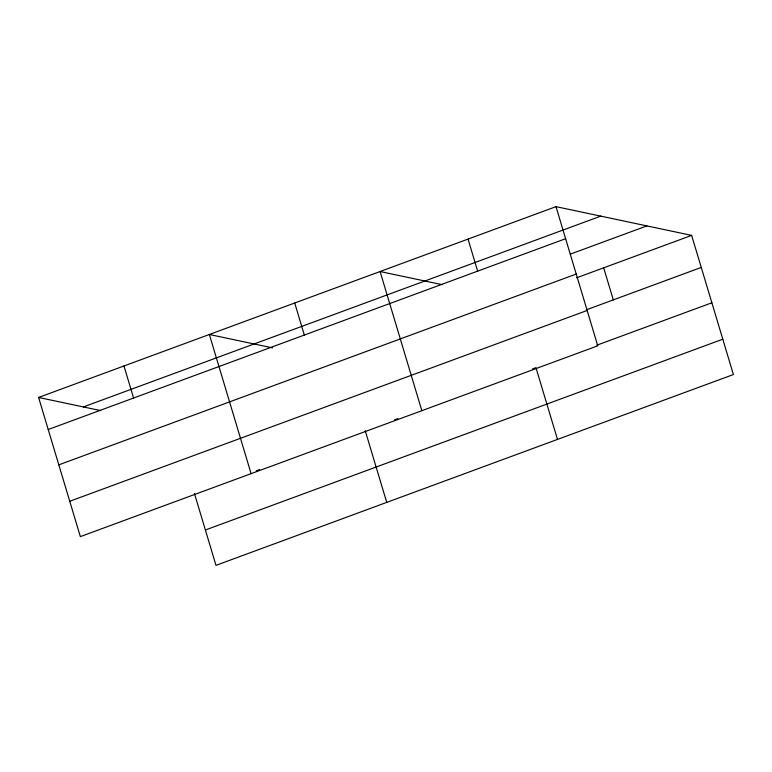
<?xml version="1.0" encoding="UTF-8"?>
<svg xmlns="http://www.w3.org/2000/svg" width="772" height="772" viewBox="0 0 772 772"><rect width="100%" height="100%" fill="white"/><g stroke="black" fill="none" stroke-linecap="round" stroke-linejoin="round"><path stroke-width="1.16" d="M556.004 206.645L597.76 345.808L80.356 536.617L38.6 397.455L556.004 206.645L691.644 235.383L733.4 374.545L215.996 565.355L194.467 493.588M83.366 406.931L600.77 216.131M48.221 429.512L565.625 238.702M570.209 254.181L646.888 225.897M58.826 464.85L576.23 274.05M576.626 277.804L691.644 235.383M586.247 309.862L701.265 267.44M69.75 501.269L587.154 310.469M256.246 470.804L259.614 469.559M394.415 419.852L397.783 418.607M532.583 368.9L535.951 367.655L557.481 439.422M596.843 345.2L711.871 302.788M205.391 530.007L722.795 339.197M442.144 284.665L380.085 271.522L421.84 410.685M272.555 347.882L209.347 334.488L251.093 473.651M38.6 397.455L100.659 410.598M603.694 267.816L613.306 299.874M468.044 239.088L477.665 271.146M365.204 430.622L386.733 502.389M294.721 303L304.332 335.058M123.974 365.967L133.585 398.024"/></g></svg>
